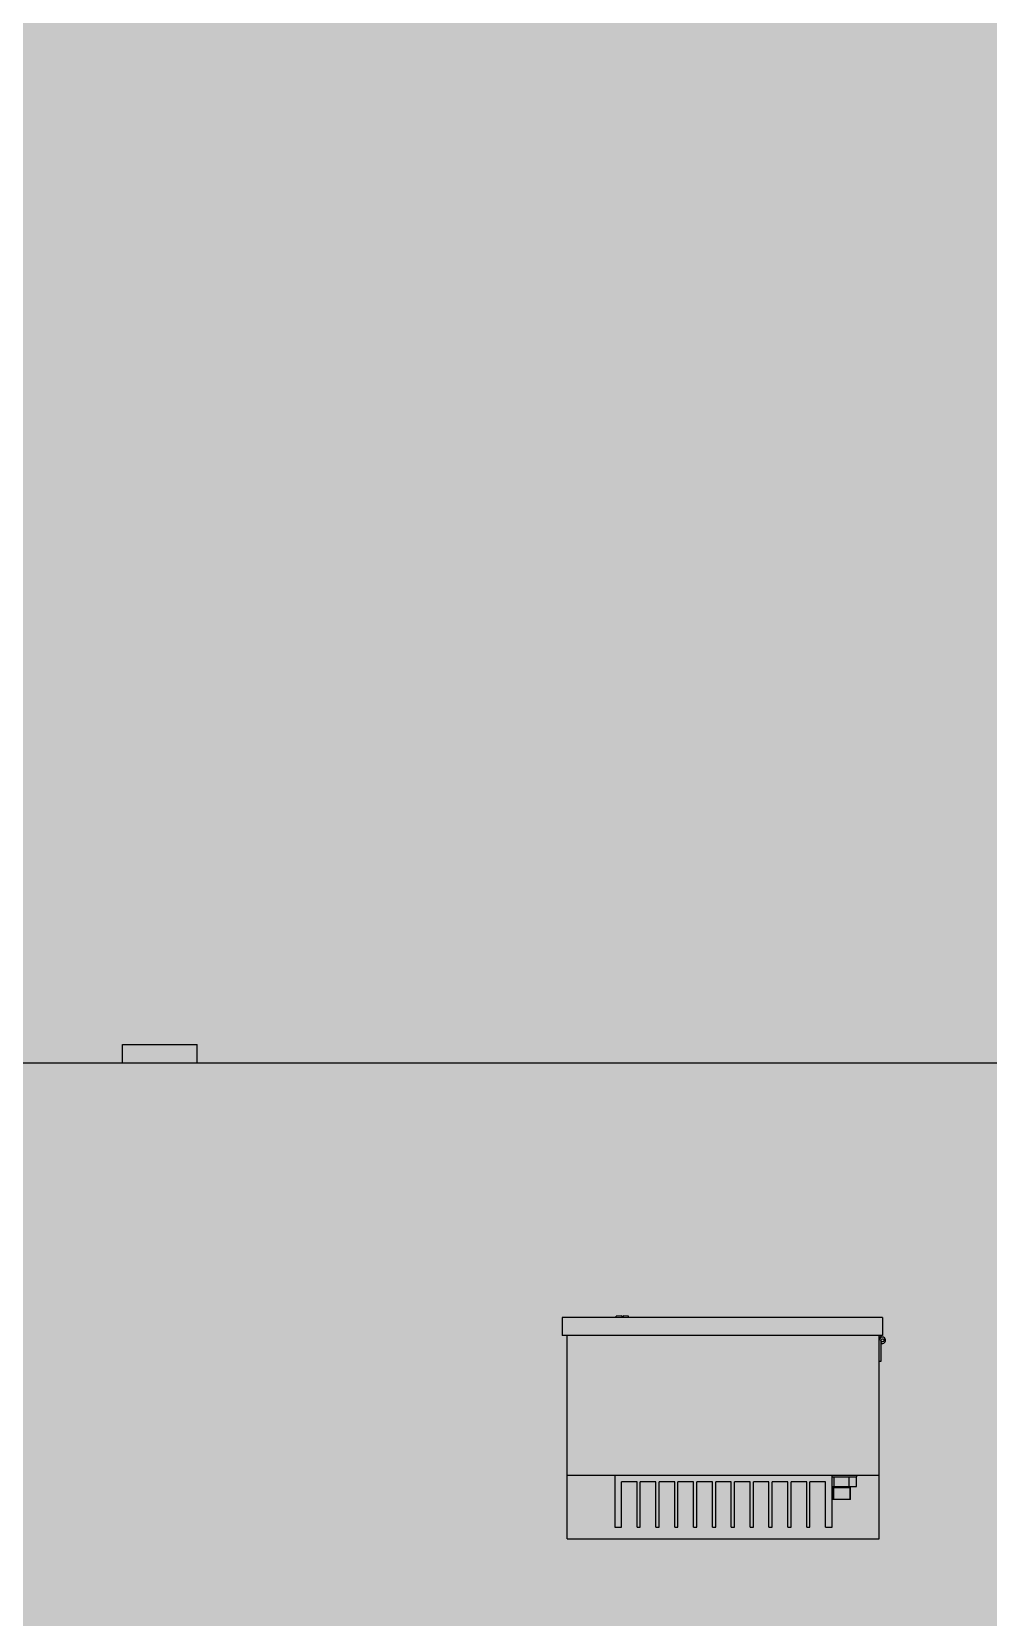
# Model space of a CAD drawing. Header units: millimetres. Extents: x -18489 to 17339, y -1599 to 10961.
# Drawn here: x -14545.8 to -14452.5, y 2173.5 to 2328.2 of the extents above; entities that cross this region are included whole.
import ezdxf

# ---------------------------------------------------------------- set-up
doc = ezdxf.new("R2010")
doc.units = ezdxf.units.MM
for name, color, linetype in [('188K-SM-03-F10-MECH-EQ-Y2257103$0$0 Xref', 8, 'Continuous'), ('188K-SM-03-F10-MECH-EQ-Y2257103$0$M-EQU-FOUNDATION', 8, 'Continuous'), ('188K-SM-03-F10-MECH-EQ-Y2257103$0$Micron CUP L10 HVAC EQU$0$M-MECH-EQU', 136, 'Continuous'), ('188K-SM-03-F10-MECH-EQ-Y2257103$0$Micron CUP L10 HVAC EQU$0$M-PHASE1 AREA', 252, 'Continuous')]:
    doc.layers.add(name, color=color, linetype=linetype)

# ---------------------------------------------------------------- blocks, each defined once
blk = doc.blocks.new('188K-SM-03-F10-MECH-EQ-Y2257103$0$Micron CUP L10 HVAC EQU$0$A$C0c53ceb0')
at = {"layer": '188K-SM-03-F10-MECH-EQ-Y2257103$0$Micron CUP L10 HVAC EQU$0$M-PHASE1 AREA'}
for p, q in [((16061.76039, 13119.55023), (16134.70855, 13119.55023)), ((16061.76039, 13101.81891), (16061.76039, 13119.55023)), ((16134.70855, 13101.81891), (16134.70855, 13119.55023)), ((13611.15446, 13101.81891), (17156.19497, 13101.81891)), ((16543.80918, 12853.35775), (16543.80918, 12854.47598)), ((16549.17563, 12854.81899), (16544.05849, 12854.72967)), ((16549.17563, 12854.81899), (16549.17563, 12853.35775)), ((16555.48532, 12854.72967), (16550.36817, 12854.81899)), ((16550.36817, 12854.81899), (16550.36817, 12853.35775)), ((16555.73462, 12853.35775), (16555.73462, 12854.47598)), ((16803.58073, 12853.35775), (16490.93129, 12853.35775)), ((16490.93129, 12853.35775), (16490.93129, 12835.79945)), ((16803.58073, 12853.35775), (16803.58073, 12835.79945)), ((16803.58073, 12835.79945), (16490.93129, 12835.79945)), ((16495.81564, 12699.41812), (16495.81564, 12835.79945)), ((16800.29489, 12699.41812), (16800.29489, 12835.79945)), ((16801.88072, 12834.21362), (16800.29489, 12834.21362)), ((16802.65447, 12829.67983), (16801.84239, 12828.31771)), ((16801.88072, 12835.79945), (16801.88072, 12833.77535)), ((16801.88072, 12831.04196), (16801.88072, 12810.42617)), ((16801.88072, 12810.42617), (16800.29489, 12810.42617)), ((16495.81564, 12699.41812), (16800.29489, 12699.41812)), ((16495.81564, 12637.53361), (16495.81564, 12699.41812)), ((16542.45171, 12699.41812), (16542.45171, 12648.67157)), ((16564.01899, 12693.0748), (16548.79503, 12693.0748)), ((16548.79503, 12648.67157), (16548.79503, 12693.0748)), ((16564.01899, 12648.67157), (16564.01899, 12693.0748)), ((16582.41461, 12693.0748), (16567.19065, 12693.0748)), ((16567.19065, 12648.67157), (16567.19065, 12693.0748)), ((16582.41461, 12648.67157), (16582.41461, 12693.0748)), ((16600.81024, 12693.0748), (16585.58627, 12693.0748)), ((16585.58627, 12648.67157), (16585.58627, 12693.0748)), ((16600.81024, 12648.67157), (16600.81024, 12693.0748)), ((16619.20586, 12693.0748), (16603.98189, 12693.0748)), ((16603.98189, 12648.67157), (16603.98189, 12693.0748)), ((16619.20586, 12648.67157), (16619.20586, 12693.0748)), ((16637.60148, 12693.0748), (16622.37752, 12693.0748)), ((16622.37752, 12648.67157), (16622.37752, 12693.0748)), ((16637.60148, 12648.67157), (16637.60148, 12693.0748)), ((16655.9971, 12693.0748), (16640.77314, 12693.0748)), ((16640.77314, 12648.67157), (16640.77314, 12693.0748)), ((16655.9971, 12648.67157), (16655.9971, 12693.0748)), ((16674.39272, 12693.0748), (16659.16876, 12693.0748)), ((16659.16876, 12648.67157), (16659.16876, 12693.0748)), ((16674.39272, 12648.67157), (16674.39272, 12693.0748)), ((16692.78834, 12693.0748), (16677.56438, 12693.0748)), ((16677.56438, 12648.67157), (16677.56438, 12693.0748)), ((16692.78834, 12648.67157), (16692.78834, 12693.0748)), ((16711.18396, 12693.0748), (16695.96, 12693.0748)), ((16695.96, 12648.67157), (16695.96, 12693.0748)), ((16711.18396, 12648.67157), (16711.18396, 12693.0748)), ((16729.57958, 12693.0748), (16714.35562, 12693.0748)), ((16714.35562, 12648.67157), (16714.35562, 12693.0748)), ((16729.57958, 12648.67157), (16729.57958, 12693.0748)), ((16747.97521, 12693.0748), (16732.75124, 12693.0748)), ((16732.75124, 12648.67157), (16732.75124, 12693.0748)), ((16747.97521, 12648.67157), (16747.97521, 12693.0748)), ((16754.31852, 12648.67157), (16754.31852, 12699.41812)), ((16754.31852, 12697.83229), (16778.42313, 12697.83229)), ((16754.31852, 12688.31731), (16778.3597, 12688.31731)), ((16754.98457, 12675.63067), (16754.98457, 12688.31731)), ((16772.4287, 12687.04865), (16754.98457, 12687.04865)), ((16755.85678, 12687.04865), (16755.85678, 12675.63067)), ((16756.3801, 12688.31731), (16756.3801, 12697.83229)), ((16771.03317, 12688.31731), (16771.03317, 12697.83229)), ((16771.55649, 12687.04865), (16771.55649, 12675.63067)), ((16772.4287, 12675.63067), (16772.4287, 12688.31731)), ((16778.3597, 12688.31731), (16778.3597, 12697.83229)), ((16778.42313, 12697.83229), (16778.42313, 12699.41812)), ((16800.29489, 12637.53361), (16800.29489, 12699.41812)), ((16772.4287, 12675.63067), (16754.98457, 12675.63067)), ((16542.45171, 12648.67157), (16548.79503, 12648.67157)), ((16564.01899, 12648.67157), (16567.19065, 12648.67157)), ((16582.41461, 12648.67157), (16585.58627, 12648.67157)), ((16600.81024, 12648.67157), (16603.98189, 12648.67157)), ((16619.20586, 12648.67157), (16622.37752, 12648.67157)), ((16637.60148, 12648.67157), (16640.77314, 12648.67157)), ((16655.9971, 12648.67157), (16659.16876, 12648.67157)), ((16674.39272, 12648.67157), (16677.56438, 12648.67157)), ((16692.78834, 12648.67157), (16695.96, 12648.67157)), ((16711.18396, 12648.67157), (16714.35562, 12648.67157)), ((16729.57958, 12648.67157), (16732.75124, 12648.67157)), ((16747.97521, 12648.67157), (16754.31852, 12648.67157)), ((16495.81564, 12637.53361), (16800.29489, 12637.53361))]:
    blk.add_line(p, q, dxfattribs=at)
blk.add_circle((16803.46655, 12831.04196), 1.58583, dxfattribs=at)
for centre, radius, start, end in [((16544.06292, 12854.47598), 0.25373, 91, 180), ((16555.48089, 12854.47598), 0.25373, 0, 89), ((16803.46655, 12831.04196), 3.17166, 239.19715756, 180)]:
    blk.add_arc(centre, radius, start, end, dxfattribs=at)
blk = doc.blocks.new('188K-SM-03-F10-MECH-EQ-Y2257103$0$Micron CUP L10 HVAC EQU')
at = {"layer": '188K-SM-03-F10-MECH-EQ-Y2257103$0$Micron CUP L10 HVAC EQU$0$M-MECH-EQU'}
blk.add_blockref('188K-SM-03-F10-MECH-EQ-Y2257103$0$Micron CUP L10 HVAC EQU$0$A$C0c53ceb0', (-206166.7, 2082.2), dxfattribs=at)
blk = doc.blocks.new('188K-SM-03-F10-MECH-EQ-Y2257103')
at = {"layer": '188K-SM-03-F10-MECH-EQ-Y2257103$0$M-EQU-FOUNDATION'}
h = blk.add_hatch(dxfattribs=at)
h.set_pattern_fill('AR-CONC', color=256, scale=0.1)
h.set_pattern_definition([(50, (4473.521, 709.199), (18.218467, -1.593909), [1.905, -20.955]), (355, (4473.521, 709.2), (-3.524342, 19.105685), [1.524, -16.764058]), (100.45144, (4475.04, 709.066), (14.694125, 17.511775), [1.619001, -17.809024]), (46.1842, (4473.521, 714.28), (27.107904, -4.204233), [2.8575, -31.4325]), (96.63556, (4475.78, 713.93), (23.740413, 24.742612), [2.428502, -26.71356]), (351.18415, (4473.52, 714.28), (23.740413, 24.742612), [2.285997, -25.145973]), (21, (4476.061, 713.009), (15.161439, -10.22652), [1.905, -20.955]), (326, (4476.061, 713.01), (6.180203, 18.418797), [1.524, -16.764]), (71.45144, (4477.325, 712.157), (21.341642, 8.192277), [1.619001, -17.808994]), (37.5, (4473.5214, 709.199), (0.3088603, 8.4555039), [0, -16.5608, 0, -17.018, 0, -16.8275]), (7.5, (4473.521, 709.199), (6.6819663, 10.0180575), [0, -9.7028, 0, -16.1798, 0, -6.4135]), (327.5, (4467.857, 709.199), (13.5590595, -0.5728744), [0, -6.35, 0, -19.812, 0, -26.289]), (317.5, (4465.317, 709.199), (14.812918, 2.542649), [0, -8.255, 0, -13.1572, 0, -18.669])])
h.paths.add_polyline_path([(-14928.15, 5602.46), (-14278.15, 5602.46), (-14278.15, 1902.46), (-14928.15, 1902.46)], flags=16)
h.paths.add_polyline_path([(-14933.15, 5607.46), (-14273.15, 5607.46), (-14273.15, 1897.46), (-14933.15, 1897.46)])
h = blk.add_hatch(dxfattribs=at)
h.set_pattern_fill('AR-CONC', color=256, scale=0.3)
h.set_pattern_definition([(50, (4473.52, 709.2), (54.6554, -4.78173), [5.715, -62.865]), (355, (4473.52, 709.2), (-10.57303, 57.31705), [4.572, -50.29218]), (100.45144, (4478.076, 708.8), (44.08237, 52.53533), [4.857, -53.42707]), (46.1842, (4473.52, 724.44), (81.32371, -12.6127), [8.5725, -94.2975]), (96.63556, (4480.3, 723.39), (71.22124, 74.22784), [7.2855, -80.14068]), (351.18415, (4473.52, 724.44), (71.22124, 74.22784), [6.858, -75.43792]), (21, (4481.14, 720.63), (45.48432, -30.67956), [5.715, -62.865]), (326, (4481.14, 720.63), (18.54061, 55.25639), [4.572, -50.292]), (71.45144, (4484.93, 718.07), (64.02493, 24.57683), [4.857, -53.42698]), (37.5, (4473.521, 709.2), (0.926581, 25.366512), [0, -49.6824, 0, -51.054, 0, -50.4825]), (7.5, (4473.52, 709.2), (20.0459, 30.054172), [0, -29.1084, 0, -48.5394, 0, -19.2405]), (327.5, (4456.529, 709.2), (40.677179, -1.718623), [0, -19.05, 0, -59.436, 0, -78.867]), (317.5, (4448.91, 709.2), (44.438754, 7.62795), [0, -24.765, 0, -39.4716, 0, -56.007])])
h.paths.add_polyline_path([(-14918.15, 5592.46), (-14288.15, 5592.46), (-14288.15, 1912.46), (-14918.15, 1912.46)])
at = {"layer": '188K-SM-03-F10-MECH-EQ-Y2257103$0$0 Xref', "xscale": 0.1, "yscale": 0.1, "zscale": 0.1}
blk.add_blockref('188K-SM-03-F10-MECH-EQ-Y2257103$0$Micron CUP L10 HVAC EQU', (4473.52, 709.2), dxfattribs=at)

msp = doc.modelspace()

# ---------------------------------------------------------------- block references
msp.add_blockref('188K-SM-03-F10-MECH-EQ-Y2257103', (0, 0))

doc.saveas('drawing.dxf')
